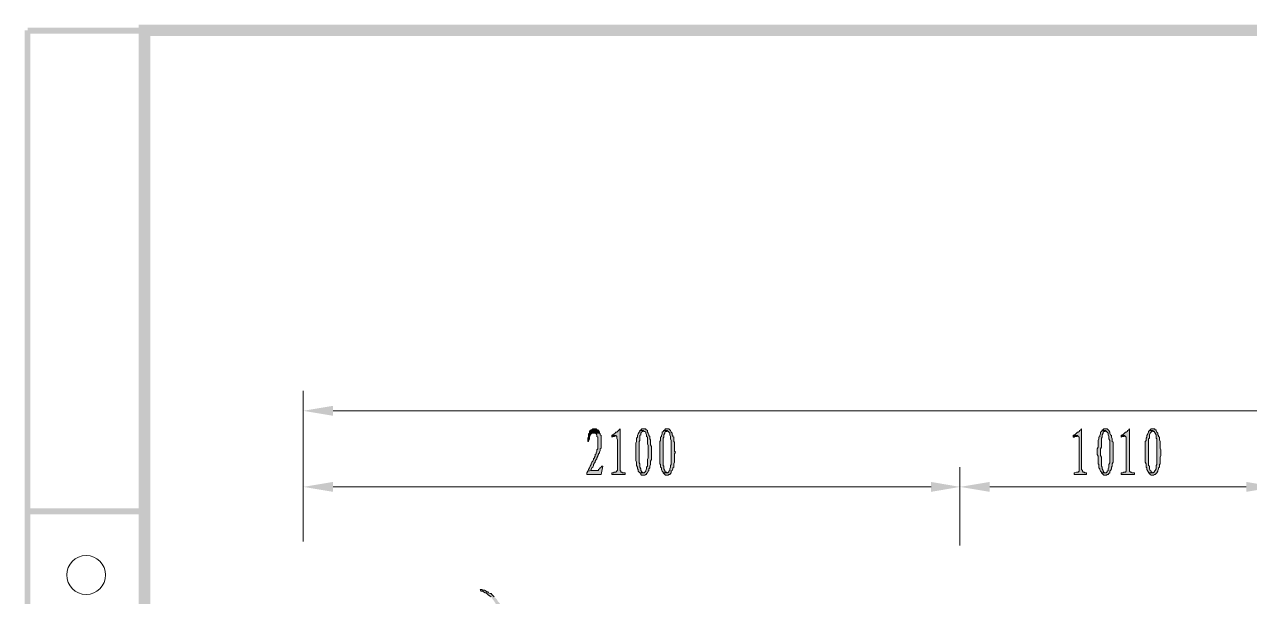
# Model space of a CAD drawing. Header units: millimetres. Extents: x 24 to 410, y 10 to 282.
# Drawn here: x 24 to 86.7, y 253 to 282.2 of the extents above; entities that cross this region are included whole.
import ezdxf

# ---------------------------------------------------------------- set-up
doc = ezdxf.new("R2010")
doc.units = ezdxf.units.MM

msp = doc.modelspace()

# ---------------------------------------------------------------- hatches: boundary and pattern name
h = msp.add_hatch(color=256)
h.dxf.hatch_style = 2
h.paths.add_polyline_path([(410.379333, 282.236333), (30.395333, 281.643667), (29.802667, 282.236333)])
h = msp.add_hatch(color=256)
h.dxf.hatch_style = 2
h.paths.add_polyline_path([(30.395333, 281.643667), (29.802667, 282.236333), (30.395333, 10.244667)])
h = msp.add_hatch(color=256)
h.dxf.hatch_style = 2
h.paths.add_polyline_path([(29.802667, 282.236333), (30.395333, 10.244667), (29.802667, 9.652)])
h = msp.add_hatch(color=256)
h.dxf.hatch_style = 2
h.paths.add_polyline_path([(409.786667, 281.643667), (410.379333, 282.236333), (30.395333, 281.643667)])
h = msp.add_hatch(color=256)
h.dxf.hatch_style = 2
h.paths.add_polyline_path([(24.257, 281.94), (23.960667, 281.94), (24.257, 55.837667)])
h = msp.add_hatch(color=256)
h.dxf.hatch_style = 2
h.paths.add_polyline_path([(23.960667, 281.94), (24.257, 55.837667), (23.960667, 55.837667)])
h = msp.add_hatch(color=256)
h.dxf.hatch_style = 2
h.paths.add_polyline_path([(30.098965, 281.770667), (30.098965, 282.067), (24.129965, 281.770667)])
h = msp.add_hatch(color=256)
h.dxf.hatch_style = 2
h.paths.add_polyline_path([(30.098965, 282.067), (24.129965, 281.770667), (24.129965, 282.067)])
h = msp.add_hatch(color=256)
h.dxf.hatch_style = 2
h.paths.add_polyline_path([(39.751035, 262.720667), (39.751035, 262.212667), (38.227035, 262.466667)])
h = msp.add_hatch(color=256)
h.dxf.hatch_style = 2
h.paths.add_polyline_path([(53.170667, 261.535333), (53.043667, 261.535333), (53.001333, 261.493), (52.959, 261.493), (52.916667, 261.450667), (52.874333, 261.408333), (52.874333, 261.323667), (52.832, 261.281333), (52.832, 261.154333), (52.789667, 261.069667), (52.789667, 260.900333), (52.832, 260.900333), (52.832, 260.942667), (52.874333, 261.027333), (52.874333, 261.154333), (52.916667, 261.196667), (52.916667, 261.239), (52.959, 261.281333), (53.001333, 261.323667), (53.043667, 261.323667), (53.086, 261.323667), (53.382333, 261.323667), (53.382333, 261.366), (53.34, 261.450667), (53.297667, 261.493), (53.255333, 261.493), (53.213, 261.535333)])
h = msp.add_hatch(color=256)
h.dxf.hatch_style = 2
h.paths.add_polyline_path([(54.440631, 261.535333), (54.398298, 261.493), (54.355965, 261.450667), (54.313631, 261.408333), (54.271298, 261.366), (54.228965, 261.366), (54.186631, 261.323667), (54.144298, 261.281333), (54.101965, 261.239), (54.059631, 261.239), (54.017298, 261.196667), (54.228965, 261.196667), (54.271298, 261.154333), (54.271298, 261.069667), (54.313631, 260.985), (54.313631, 259.418667), (54.271298, 259.418667), (54.271298, 259.376333), (54.228965, 259.334), (54.144298, 259.334), (54.101965, 259.291667), (54.017298, 259.291667), (54.017298, 259.207), (54.694631, 259.207), (54.694631, 259.291667), (54.567631, 259.291667), (54.525298, 259.334), (54.482965, 259.334), (54.482965, 259.376333), (54.440631, 259.418667)])
h = msp.add_hatch(color=256)
h.dxf.hatch_style = 2
h.paths.add_polyline_path([(55.456667, 261.450667), (55.456667, 261.408333), (55.414333, 261.366), (55.372, 261.281333), (55.329667, 261.196667), (55.329667, 261.112), (55.287333, 261.069667), (55.287333, 260.900333), (55.245, 260.815667), (55.245, 259.926667), (55.287333, 259.842), (55.287333, 259.757333), (55.287333, 259.715), (55.287333, 259.672667), (55.329667, 259.588), (55.329667, 259.503333), (55.372, 259.461), (55.372, 259.376333), (55.414333, 259.334), (55.456667, 259.291667), (55.626, 259.291667), (55.583667, 259.334), (55.541333, 259.334), (55.541333, 259.376333), (55.499, 259.418667), (55.499, 259.503333), (55.456667, 259.588), (55.456667, 259.757333), (55.414333, 259.799667), (55.414333, 260.900333), (55.456667, 260.942667), (55.456667, 261.196667), (55.499, 261.239), (55.499, 261.323667), (55.541333, 261.366), (55.583667, 261.408333), (55.626, 261.450667)])
h = msp.add_hatch(color=256)
h.dxf.hatch_style = 2
h.paths.add_polyline_path([(55.626035, 261.535333), (55.541369, 261.535333), (55.541369, 261.493), (55.499035, 261.493), (55.456702, 261.450667), (55.626035, 261.450667), (55.668369, 261.408333), (55.710702, 261.408333), (55.753035, 261.366), (55.753035, 261.323667), (55.795369, 261.239), (55.795369, 261.154333), (55.837702, 261.112), (55.837702, 260.773333), (55.880035, 260.688667), (55.880035, 260.35), (55.880035, 260.053667), (55.837702, 259.969), (55.837702, 259.630333), (55.795369, 259.588), (55.795369, 259.503333), (55.753035, 259.418667), (55.753035, 259.376333), (55.710702, 259.334), (55.668369, 259.291667), (55.456702, 259.291667), (55.499035, 259.249333), (55.499035, 259.207), (55.541369, 259.164667), (55.710702, 259.164667), (55.753035, 259.207), (55.795369, 259.207), (55.795369, 259.249333), (55.837702, 259.291667), (55.880035, 259.376333), (55.922369, 259.418667), (55.922369, 259.503333), (55.964702, 259.545667), (55.964702, 259.630333), (56.007035, 259.715), (56.007035, 259.884333), (56.049369, 259.969), (56.049369, 260.646333), (56.007035, 260.731), (56.007035, 260.985), (55.964702, 261.027333), (55.964702, 261.154333), (55.922369, 261.196667), (55.922369, 261.239), (55.880035, 261.323667), (55.837702, 261.366), (55.837702, 261.450667), (55.795369, 261.493), (55.753035, 261.493), (55.753035, 261.535333)])
h = msp.add_hatch(color=256)
h.dxf.hatch_style = 2
h.paths.add_polyline_path([(56.684369, 261.450667), (56.642035, 261.408333), (56.599702, 261.366), (56.599702, 261.281333), (56.557369, 261.196667), (56.557369, 261.154333), (56.515035, 261.112), (56.515035, 260.942667), (56.472702, 260.900333), (56.472702, 259.757333), (56.515035, 259.715), (56.515035, 259.588), (56.557369, 259.545667), (56.557369, 259.461), (56.599702, 259.376333), (56.642035, 259.334), (56.642035, 259.291667), (56.853702, 259.291667), (56.811369, 259.334), (56.769035, 259.334), (56.726702, 259.376333), (56.726702, 259.418667), (56.684369, 259.503333), (56.684369, 259.630333), (56.642035, 259.672667), (56.642035, 261.069667), (56.684369, 261.112), (56.684369, 261.239), (56.726702, 261.323667), (56.726702, 261.366), (56.769035, 261.408333), (56.811369, 261.408333), (56.853702, 261.450667)])
h = msp.add_hatch(color=256)
h.dxf.hatch_style = 2
h.paths.add_polyline_path([(56.853667, 261.535333), (56.769, 261.535333), (56.726667, 261.493), (56.684333, 261.450667), (56.853667, 261.450667), (56.896, 261.408333), (56.938333, 261.408333), (56.938333, 261.366), (56.980667, 261.323667), (56.980667, 261.239), (57.023, 261.154333), (57.023, 261.027333), (57.065333, 260.942667), (57.065333, 260.35), (57.065333, 259.715), (57.023, 259.672667), (57.023, 259.588), (56.980667, 259.503333), (56.980667, 259.418667), (56.938333, 259.376333), (56.938333, 259.334), (56.896, 259.334), (56.896, 259.291667), (56.853667, 259.291667), (56.642, 259.291667), (56.684333, 259.249333), (56.726667, 259.207), (56.769, 259.164667), (56.896, 259.164667), (56.938333, 259.207), (56.980667, 259.207), (57.023, 259.249333), (57.065333, 259.291667), (57.065333, 259.376333), (57.107667, 259.418667), (57.15, 259.503333), (57.15, 259.545667), (57.192333, 259.588), (57.192333, 259.757333), (57.234667, 259.842), (57.234667, 260.265333), (57.277, 260.35), (57.234667, 260.392333), (57.234667, 260.858), (57.192333, 260.900333), (57.192333, 261.112), (57.15, 261.154333), (57.15, 261.196667), (57.107667, 261.239), (57.107667, 261.323667), (57.065333, 261.366), (57.023, 261.450667), (56.980667, 261.493), (56.938333, 261.535333)])
h = msp.add_hatch(color=256)
h.dxf.hatch_style = 2
h.paths.add_polyline_path([(78.062667, 261.535333), (78.020333, 261.493), (77.978, 261.450667), (77.935667, 261.408333), (77.893333, 261.366), (77.851, 261.366), (77.808667, 261.323667), (77.766333, 261.281333), (77.724, 261.239), (77.681667, 261.239), (77.639333, 261.196667), (77.851, 261.196667), (77.893333, 261.154333), (77.935667, 261.112), (77.935667, 259.376333), (77.893333, 259.334), (77.808667, 259.334), (77.724, 259.291667), (77.681667, 259.291667), (77.681667, 259.207), (78.316667, 259.207), (78.316667, 259.291667), (78.232, 259.291667), (78.189667, 259.334), (78.147333, 259.334), (78.105, 259.376333), (78.105, 259.418667), (78.062667, 259.461)])
h = msp.add_hatch(color=256)
h.dxf.hatch_style = 2
h.paths.add_polyline_path([(79.121, 261.450667), (79.078667, 261.408333), (79.036333, 261.366), (79.036333, 261.281333), (78.994, 261.196667), (78.994, 261.154333), (78.951667, 261.112), (78.951667, 261.027333), (78.909333, 260.942667), (78.909333, 260.604), (78.867, 260.519333), (78.867, 260.223), (78.909333, 260.138333), (78.909333, 259.757333), (78.951667, 259.715), (78.951667, 259.545667), (78.994, 259.503333), (78.994, 259.461), (79.036333, 259.376333), (79.078667, 259.334), (79.078667, 259.291667), (79.290333, 259.291667), (79.205667, 259.334), (79.163333, 259.376333), (79.163333, 259.418667), (79.121, 259.503333), (79.121, 259.588), (79.078667, 259.630333), (79.078667, 260.096), (79.036333, 260.180667), (79.036333, 260.519333), (79.078667, 260.604), (79.078667, 261.069667), (79.121, 261.112), (79.121, 261.239), (79.163333, 261.323667), (79.163333, 261.366), (79.205667, 261.408333), (79.248, 261.408333), (79.290333, 261.450667)])
h = msp.add_hatch(color=256)
h.dxf.hatch_style = 2
h.paths.add_polyline_path([(79.290333, 261.535333), (79.205667, 261.535333), (79.163333, 261.493), (79.121, 261.493), (79.121, 261.450667), (79.290333, 261.450667), (79.332667, 261.408333), (79.375, 261.366), (79.417333, 261.323667), (79.417333, 261.239), (79.459667, 261.154333), (79.459667, 261.027333), (79.502, 260.942667), (79.502, 260.35), (79.502, 259.799667), (79.459667, 259.715), (79.459667, 259.588), (79.417333, 259.503333), (79.417333, 259.418667), (79.375, 259.376333), (79.375, 259.334), (79.332667, 259.334), (79.332667, 259.291667), (79.290333, 259.291667), (79.078667, 259.291667), (79.121, 259.249333), (79.163333, 259.207), (79.205667, 259.164667), (79.332667, 259.164667), (79.375, 259.207), (79.417333, 259.207), (79.459667, 259.249333), (79.502, 259.291667), (79.502, 259.376333), (79.544333, 259.418667), (79.586667, 259.503333), (79.586667, 259.588), (79.629, 259.630333), (79.629, 259.757333), (79.671333, 259.842), (79.671333, 260.858), (79.629, 260.900333), (79.629, 261.027333), (79.586667, 261.112), (79.586667, 261.196667), (79.544333, 261.239), (79.502, 261.323667), (79.502, 261.366), (79.459667, 261.450667), (79.417333, 261.493), (79.375, 261.535333)])
h = msp.add_hatch(color=256)
h.dxf.hatch_style = 2
h.paths.add_polyline_path([(80.518, 261.535333), (80.475667, 261.493), (80.433333, 261.450667), (80.391, 261.408333), (80.348667, 261.366), (80.306333, 261.366), (80.264, 261.323667), (80.221667, 261.281333), (80.179333, 261.239), (80.137, 261.239), (80.094667, 261.196667), (80.264, 261.196667), (80.306333, 261.154333), (80.348667, 261.112), (80.348667, 259.376333), (80.306333, 259.334), (80.221667, 259.334), (80.179333, 259.291667), (80.094667, 259.291667), (80.094667, 259.207), (80.772, 259.207), (80.772, 259.291667), (80.645, 259.291667), (80.602667, 259.334), (80.560333, 259.334), (80.518, 259.376333)])
h = msp.add_hatch(color=256)
h.dxf.hatch_style = 2
h.paths.add_polyline_path([(81.534, 261.450667), (81.491667, 261.408333), (81.491667, 261.366), (81.449333, 261.281333), (81.407, 261.196667), (81.407, 261.112), (81.364667, 261.069667), (81.364667, 260.942667), (81.322333, 260.900333), (81.322333, 259.842), (81.364667, 259.757333), (81.364667, 259.715), (81.364667, 259.588), (81.407, 259.545667), (81.407, 259.461), (81.449333, 259.376333), (81.491667, 259.334), (81.491667, 259.291667), (81.703333, 259.291667), (81.661, 259.334), (81.618667, 259.334), (81.618667, 259.376333), (81.576333, 259.418667), (81.534, 259.503333), (81.534, 259.630333), (81.491667, 259.672667), (81.491667, 261.027333), (81.534, 261.069667), (81.534, 261.239), (81.576333, 261.323667), (81.618667, 261.366), (81.618667, 261.408333), (81.661, 261.408333), (81.703333, 261.450667)])
h = msp.add_hatch(color=256)
h.dxf.hatch_style = 2
h.paths.add_polyline_path([(81.703333, 261.535333), (81.618667, 261.535333), (81.576333, 261.493), (81.534, 261.450667), (81.703333, 261.450667), (81.745667, 261.408333), (81.788, 261.408333), (81.788, 261.366), (81.830333, 261.323667), (81.872667, 261.239), (81.872667, 261.069667), (81.915, 261.027333), (81.915, 260.35), (81.915, 259.715), (81.872667, 259.672667), (81.872667, 259.503333), (81.830333, 259.418667), (81.788, 259.376333), (81.788, 259.334), (81.745667, 259.334), (81.745667, 259.291667), (81.703333, 259.291667), (81.491667, 259.291667), (81.534, 259.249333), (81.576333, 259.207), (81.618667, 259.164667), (81.745667, 259.164667), (81.788, 259.207), (81.830333, 259.207), (81.872667, 259.249333), (81.915, 259.291667), (81.957333, 259.376333), (81.957333, 259.418667), (81.999667, 259.503333), (81.999667, 259.545667), (82.042, 259.588), (82.042, 259.715), (82.084333, 259.757333), (82.084333, 260.096), (82.126667, 260.180667), (82.126667, 260.477), (82.084333, 260.561667), (82.084333, 260.900333), (82.042, 260.985), (82.042, 261.112), (81.999667, 261.154333), (81.999667, 261.196667), (81.957333, 261.239), (81.957333, 261.323667), (81.915, 261.366), (81.872667, 261.450667), (81.872667, 261.493), (81.830333, 261.493), (81.788, 261.535333)])
h = msp.add_hatch(color=256)
h.dxf.hatch_style = 2
h.paths.add_polyline_path([(53.382298, 261.323667), (53.085965, 261.323667), (53.128298, 261.323667), (53.170631, 261.323667), (53.212965, 261.281333), (53.255298, 261.239), (53.255298, 261.154333), (53.297631, 261.112), (53.297631, 260.519333), (53.255298, 260.477), (53.255298, 260.392333), (53.212965, 260.307667), (53.212965, 260.265333), (53.170631, 260.223), (53.170631, 260.138333), (53.128298, 260.096), (53.128298, 260.053667), (53.085965, 260.011333), (53.085965, 259.969), (53.043631, 259.884333), (53.001298, 259.842), (52.958965, 259.757333), (52.958965, 259.715), (52.916631, 259.630333), (52.874298, 259.545667), (52.831965, 259.461), (52.789631, 259.376333), (52.958965, 259.418667), (52.958965, 259.461), (53.001298, 259.545667), (53.043631, 259.588), (53.085965, 259.672667), (53.085965, 259.715), (53.128298, 259.799667), (53.170631, 259.842), (53.170631, 259.884333), (53.212965, 259.969), (53.255298, 260.011333), (53.255298, 260.053667), (53.297631, 260.138333), (53.297631, 260.180667), (53.339965, 260.223), (53.339965, 260.265333), (53.382298, 260.307667), (53.382298, 260.35), (53.424631, 260.434667), (53.424631, 260.519333), (53.466965, 260.561667), (53.466965, 261.196667), (53.424631, 261.239), (53.424631, 261.281333)])
h = msp.add_hatch(color=256)
h.dxf.hatch_style = 2
h.paths.add_polyline_path([(54.017333, 261.196667), (54.017333, 261.112), (54.059667, 261.154333), (54.144333, 261.154333), (54.229, 261.196667)])
h = msp.add_hatch(color=256)
h.dxf.hatch_style = 2
h.paths.add_polyline_path([(77.639333, 261.196667), (77.639333, 261.112), (77.681667, 261.112), (77.724, 261.154333), (77.808667, 261.154333), (77.851, 261.196667)])
h = msp.add_hatch(color=256)
h.dxf.hatch_style = 2
h.paths.add_polyline_path([(80.094667, 261.196667), (80.094667, 261.112), (80.137, 261.154333), (80.221667, 261.154333), (80.264, 261.196667)])
h = msp.add_hatch(color=256)
h.dxf.hatch_style = 2
h.paths.add_polyline_path([(53.551667, 259.630333), (53.509333, 259.630333), (53.467, 259.588), (53.424667, 259.545667), (53.382333, 259.503333), (53.34, 259.461), (53.34, 259.418667), (52.959, 259.418667), (52.789667, 259.376333), (52.747333, 259.291667), (52.747333, 259.207), (53.467, 259.207)])
h = msp.add_hatch(color=256)
h.dxf.hatch_style = 2
h.paths.add_polyline_path([(39.751035, 258.826), (39.751035, 258.318), (38.227035, 258.572)])
h = msp.add_hatch(color=256)
h.dxf.hatch_style = 2
h.paths.add_polyline_path([(70.358, 258.826), (70.358, 258.318), (71.839667, 258.572)])
h = msp.add_hatch(color=256)
h.dxf.hatch_style = 2
h.paths.add_polyline_path([(73.363667, 258.826), (73.363667, 258.318), (71.839667, 258.572)])
h = msp.add_hatch(color=256)
h.dxf.hatch_style = 2
h.paths.add_polyline_path([(86.487, 258.826), (86.487, 258.318), (88.011, 258.572)])
h = msp.add_hatch(color=256)
h.dxf.hatch_style = 2
h.paths.add_polyline_path([(24.13, 257.471333), (24.13, 257.175), (30.099, 257.471333)])
h = msp.add_hatch(color=256)
h.dxf.hatch_style = 2
h.paths.add_polyline_path([(24.13, 257.175), (30.099, 257.471333), (30.099, 257.175)])
h = msp.add_hatch(color=256)
h.dxf.hatch_style = 2
h.paths.add_polyline_path([(47.286333, 253.322667), (47.328667, 253.238), (47.413333, 253.238), (47.455667, 253.195667), (47.540333, 253.153333), (47.582667, 253.153333), (47.625, 253.111), (47.667333, 253.068667), (47.709667, 253.026333), (47.794333, 252.984), (47.836667, 252.941667), (47.879, 252.899333), (47.921333, 252.814667), (47.963667, 252.772333), (48.006, 252.73), (48.006, 252.687667), (48.048333, 252.645333), (48.090667, 252.560667), (48.133, 252.518333), (48.175333, 252.433667), (48.217667, 252.391333), (48.26, 252.306667), (48.302333, 252.222), (48.344667, 252.137333), (48.387, 252.052667), (48.429333, 252.010333), (48.429333, 251.925667), (48.471667, 251.841), (48.514, 251.798667), (48.514, 251.714), (48.556333, 251.671667), (48.556333, 251.629333), (48.598667, 251.544667), (48.598667, 251.417667), (48.641, 251.333), (48.641, 250.952), (48.598667, 250.909667), (48.598667, 250.867333), (48.641, 250.782667), (48.641, 250.825), (48.683333, 250.867333), (48.683333, 250.994333), (48.725667, 251.036667), (48.725667, 251.629333), (48.683333, 251.671667), (48.683333, 251.798667), (48.641, 251.883333), (48.641, 251.925667), (48.598667, 252.010333), (48.556333, 252.052667), (48.556333, 252.137333), (48.514, 252.179667), (48.471667, 252.264333), (48.429333, 252.349), (48.429333, 252.391333), (48.387, 252.433667), (48.344667, 252.518333), (48.302333, 252.560667), (48.26, 252.645333), (48.217667, 252.687667), (48.175333, 252.73), (48.133, 252.814667), (48.090667, 252.857), (48.048333, 252.899333), (48.006, 252.941667), (47.963667, 252.984), (47.921333, 253.026333), (47.879, 253.068667), (47.836667, 253.111), (47.794333, 253.111), (47.709667, 253.153333), (47.667333, 253.195667), (47.625, 253.195667), (47.582667, 253.238), (47.498, 253.280333), (47.413333, 253.280333), (47.371, 253.322667)])

# ---------------------------------------------------------------- linework, layer by layer
at = {"lineweight": 0}
for points in [[(38.227, 259.461), (38.227, 263.482667)], [(394.377333, 262.466667), (39.751, 262.466667)], [(38.227, 255.778), (38.227, 259.588)], [(71.839667, 255.566333), (71.839667, 259.588)], [(71.839667, 255.566333), (71.839667, 259.588)], [(70.358, 258.572), (39.751, 258.572)], [(73.363667, 258.572), (86.487, 258.572)], [(48.006, 252.941667), (47.963667, 252.984), (47.921333, 253.026333), (47.879, 253.068667), (47.836667, 253.111), (47.794333, 253.111), (47.709667, 253.153333), (47.667333, 253.195667), (47.625, 253.195667), (47.582667, 253.238), (47.498, 253.280333), (47.413333, 253.280333), (47.371, 253.322667), (47.286333, 253.322667), (47.328667, 253.238), (47.413333, 253.238), (47.455667, 253.195667), (47.540333, 253.153333), (47.582667, 253.153333), (47.625, 253.111), (47.667333, 253.068667), (47.709667, 253.026333), (47.794333, 252.984), (47.836667, 252.941667)]]:
    msp.add_lwpolyline(points, dxfattribs=at)
for points in [[(53.170667, 261.535333), (53.043667, 261.535333), (53.001333, 261.493), (52.959, 261.493), (52.916667, 261.450667), (52.874333, 261.408333), (52.874333, 261.323667), (52.832, 261.281333), (52.832, 261.154333), (52.789667, 261.069667), (52.789667, 260.900333), (52.832, 260.900333), (52.832, 260.942667), (52.874333, 261.027333), (52.874333, 261.154333), (52.916667, 261.196667), (52.916667, 261.239), (52.959, 261.281333), (53.001333, 261.323667), (53.043667, 261.323667), (53.086, 261.323667), (53.382333, 261.323667), (53.382333, 261.366), (53.34, 261.450667), (53.297667, 261.493), (53.255333, 261.493), (53.213, 261.535333)], [(54.440631, 261.535333), (54.398298, 261.493), (54.355965, 261.450667), (54.313631, 261.408333), (54.271298, 261.366), (54.228965, 261.366), (54.186631, 261.323667), (54.144298, 261.281333), (54.101965, 261.239), (54.059631, 261.239), (54.017298, 261.196667), (54.228965, 261.196667), (54.271298, 261.154333), (54.271298, 261.069667), (54.313631, 260.985), (54.313631, 259.418667), (54.271298, 259.418667), (54.271298, 259.376333), (54.228965, 259.334), (54.144298, 259.334), (54.101965, 259.291667), (54.017298, 259.291667), (54.017298, 259.207), (54.694631, 259.207), (54.694631, 259.291667), (54.567631, 259.291667), (54.525298, 259.334), (54.482965, 259.334), (54.482965, 259.376333), (54.440631, 259.418667)], [(55.456667, 261.450667), (55.456667, 261.408333), (55.414333, 261.366), (55.372, 261.281333), (55.329667, 261.196667), (55.329667, 261.112), (55.287333, 261.069667), (55.287333, 260.900333), (55.245, 260.815667), (55.245, 259.926667), (55.287333, 259.842), (55.287333, 259.757333), (55.287333, 259.715), (55.287333, 259.672667), (55.329667, 259.588), (55.329667, 259.503333), (55.372, 259.461), (55.372, 259.376333), (55.414333, 259.334), (55.456667, 259.291667), (55.626, 259.291667), (55.583667, 259.334), (55.541333, 259.334), (55.541333, 259.376333), (55.499, 259.418667), (55.499, 259.503333), (55.456667, 259.588), (55.456667, 259.757333), (55.414333, 259.799667), (55.414333, 260.900333), (55.456667, 260.942667), (55.456667, 261.196667), (55.499, 261.239), (55.499, 261.323667), (55.541333, 261.366), (55.583667, 261.408333), (55.626, 261.450667)], [(55.626035, 261.535333), (55.541369, 261.535333), (55.541369, 261.493), (55.499035, 261.493), (55.456702, 261.450667), (55.626035, 261.450667), (55.668369, 261.408333), (55.710702, 261.408333), (55.753035, 261.366), (55.753035, 261.323667), (55.795369, 261.239), (55.795369, 261.154333), (55.837702, 261.112), (55.837702, 260.773333), (55.880035, 260.688667), (55.880035, 260.35), (55.880035, 260.053667), (55.837702, 259.969), (55.837702, 259.630333), (55.795369, 259.588), (55.795369, 259.503333), (55.753035, 259.418667), (55.753035, 259.376333), (55.710702, 259.334), (55.668369, 259.291667), (55.456702, 259.291667), (55.499035, 259.249333), (55.499035, 259.207), (55.541369, 259.164667), (55.710702, 259.164667), (55.753035, 259.207), (55.795369, 259.207), (55.795369, 259.249333), (55.837702, 259.291667), (55.880035, 259.376333), (55.922369, 259.418667), (55.922369, 259.503333), (55.964702, 259.545667), (55.964702, 259.630333), (56.007035, 259.715), (56.007035, 259.884333), (56.049369, 259.969), (56.049369, 260.646333), (56.007035, 260.731), (56.007035, 260.985), (55.964702, 261.027333), (55.964702, 261.154333), (55.922369, 261.196667), (55.922369, 261.239), (55.880035, 261.323667), (55.837702, 261.366), (55.837702, 261.450667), (55.795369, 261.493), (55.753035, 261.493), (55.753035, 261.535333)], [(56.684369, 261.450667), (56.642035, 261.408333), (56.599702, 261.366), (56.599702, 261.281333), (56.557369, 261.196667), (56.557369, 261.154333), (56.515035, 261.112), (56.515035, 260.942667), (56.472702, 260.900333), (56.472702, 259.757333), (56.515035, 259.715), (56.515035, 259.588), (56.557369, 259.545667), (56.557369, 259.461), (56.599702, 259.376333), (56.642035, 259.334), (56.642035, 259.291667), (56.853702, 259.291667), (56.811369, 259.334), (56.769035, 259.334), (56.726702, 259.376333), (56.726702, 259.418667), (56.684369, 259.503333), (56.684369, 259.630333), (56.642035, 259.672667), (56.642035, 261.069667), (56.684369, 261.112), (56.684369, 261.239), (56.726702, 261.323667), (56.726702, 261.366), (56.769035, 261.408333), (56.811369, 261.408333), (56.853702, 261.450667)], [(56.853667, 261.535333), (56.769, 261.535333), (56.726667, 261.493), (56.684333, 261.450667), (56.853667, 261.450667), (56.896, 261.408333), (56.938333, 261.408333), (56.938333, 261.366), (56.980667, 261.323667), (56.980667, 261.239), (57.023, 261.154333), (57.023, 261.027333), (57.065333, 260.942667), (57.065333, 260.35), (57.065333, 259.715), (57.023, 259.672667), (57.023, 259.588), (56.980667, 259.503333), (56.980667, 259.418667), (56.938333, 259.376333), (56.938333, 259.334), (56.896, 259.334), (56.896, 259.291667), (56.853667, 259.291667), (56.642, 259.291667), (56.684333, 259.249333), (56.726667, 259.207), (56.769, 259.164667), (56.896, 259.164667), (56.938333, 259.207), (56.980667, 259.207), (57.023, 259.249333), (57.065333, 259.291667), (57.065333, 259.376333), (57.107667, 259.418667), (57.15, 259.503333), (57.15, 259.545667), (57.192333, 259.588), (57.192333, 259.757333), (57.234667, 259.842), (57.234667, 260.265333), (57.277, 260.35), (57.234667, 260.392333), (57.234667, 260.858), (57.192333, 260.900333), (57.192333, 261.112), (57.15, 261.154333), (57.15, 261.196667), (57.107667, 261.239), (57.107667, 261.323667), (57.065333, 261.366), (57.023, 261.450667), (56.980667, 261.493), (56.938333, 261.535333)], [(78.062667, 261.535333), (78.020333, 261.493), (77.978, 261.450667), (77.935667, 261.408333), (77.893333, 261.366), (77.851, 261.366), (77.808667, 261.323667), (77.766333, 261.281333), (77.724, 261.239), (77.681667, 261.239), (77.639333, 261.196667), (77.851, 261.196667), (77.893333, 261.154333), (77.935667, 261.112), (77.935667, 259.376333), (77.893333, 259.334), (77.808667, 259.334), (77.724, 259.291667), (77.681667, 259.291667), (77.681667, 259.207), (78.316667, 259.207), (78.316667, 259.291667), (78.232, 259.291667), (78.189667, 259.334), (78.147333, 259.334), (78.105, 259.376333), (78.105, 259.418667), (78.062667, 259.461)], [(79.121, 261.450667), (79.078667, 261.408333), (79.036333, 261.366), (79.036333, 261.281333), (78.994, 261.196667), (78.994, 261.154333), (78.951667, 261.112), (78.951667, 261.027333), (78.909333, 260.942667), (78.909333, 260.604), (78.867, 260.519333), (78.867, 260.223), (78.909333, 260.138333), (78.909333, 259.757333), (78.951667, 259.715), (78.951667, 259.545667), (78.994, 259.503333), (78.994, 259.461), (79.036333, 259.376333), (79.078667, 259.334), (79.078667, 259.291667), (79.290333, 259.291667), (79.205667, 259.334), (79.163333, 259.376333), (79.163333, 259.418667), (79.121, 259.503333), (79.121, 259.588), (79.078667, 259.630333), (79.078667, 260.096), (79.036333, 260.180667), (79.036333, 260.519333), (79.078667, 260.604), (79.078667, 261.069667), (79.121, 261.112), (79.121, 261.239), (79.163333, 261.323667), (79.163333, 261.366), (79.205667, 261.408333), (79.248, 261.408333), (79.290333, 261.450667)], [(79.290333, 261.535333), (79.205667, 261.535333), (79.163333, 261.493), (79.121, 261.493), (79.121, 261.450667), (79.290333, 261.450667), (79.332667, 261.408333), (79.375, 261.366), (79.417333, 261.323667), (79.417333, 261.239), (79.459667, 261.154333), (79.459667, 261.027333), (79.502, 260.942667), (79.502, 260.35), (79.502, 259.799667), (79.459667, 259.715), (79.459667, 259.588), (79.417333, 259.503333), (79.417333, 259.418667), (79.375, 259.376333), (79.375, 259.334), (79.332667, 259.334), (79.332667, 259.291667), (79.290333, 259.291667), (79.078667, 259.291667), (79.121, 259.249333), (79.163333, 259.207), (79.205667, 259.164667), (79.332667, 259.164667), (79.375, 259.207), (79.417333, 259.207), (79.459667, 259.249333), (79.502, 259.291667), (79.502, 259.376333), (79.544333, 259.418667), (79.586667, 259.503333), (79.586667, 259.588), (79.629, 259.630333), (79.629, 259.757333), (79.671333, 259.842), (79.671333, 260.858), (79.629, 260.900333), (79.629, 261.027333), (79.586667, 261.112), (79.586667, 261.196667), (79.544333, 261.239), (79.502, 261.323667), (79.502, 261.366), (79.459667, 261.450667), (79.417333, 261.493), (79.375, 261.535333)], [(80.518, 261.535333), (80.475667, 261.493), (80.433333, 261.450667), (80.391, 261.408333), (80.348667, 261.366), (80.306333, 261.366), (80.264, 261.323667), (80.221667, 261.281333), (80.179333, 261.239), (80.137, 261.239), (80.094667, 261.196667), (80.264, 261.196667), (80.306333, 261.154333), (80.348667, 261.112), (80.348667, 259.376333), (80.306333, 259.334), (80.221667, 259.334), (80.179333, 259.291667), (80.094667, 259.291667), (80.094667, 259.207), (80.772, 259.207), (80.772, 259.291667), (80.645, 259.291667), (80.602667, 259.334), (80.560333, 259.334), (80.518, 259.376333)], [(81.534, 261.450667), (81.491667, 261.408333), (81.491667, 261.366), (81.449333, 261.281333), (81.407, 261.196667), (81.407, 261.112), (81.364667, 261.069667), (81.364667, 260.942667), (81.322333, 260.900333), (81.322333, 259.842), (81.364667, 259.757333), (81.364667, 259.715), (81.364667, 259.588), (81.407, 259.545667), (81.407, 259.461), (81.449333, 259.376333), (81.491667, 259.334), (81.491667, 259.291667), (81.703333, 259.291667), (81.661, 259.334), (81.618667, 259.334), (81.618667, 259.376333), (81.576333, 259.418667), (81.534, 259.503333), (81.534, 259.630333), (81.491667, 259.672667), (81.491667, 261.027333), (81.534, 261.069667), (81.534, 261.239), (81.576333, 261.323667), (81.618667, 261.366), (81.618667, 261.408333), (81.661, 261.408333), (81.703333, 261.450667)], [(81.703333, 261.535333), (81.618667, 261.535333), (81.576333, 261.493), (81.534, 261.450667), (81.703333, 261.450667), (81.745667, 261.408333), (81.788, 261.408333), (81.788, 261.366), (81.830333, 261.323667), (81.872667, 261.239), (81.872667, 261.069667), (81.915, 261.027333), (81.915, 260.35), (81.915, 259.715), (81.872667, 259.672667), (81.872667, 259.503333), (81.830333, 259.418667), (81.788, 259.376333), (81.788, 259.334), (81.745667, 259.334), (81.745667, 259.291667), (81.703333, 259.291667), (81.491667, 259.291667), (81.534, 259.249333), (81.576333, 259.207), (81.618667, 259.164667), (81.745667, 259.164667), (81.788, 259.207), (81.830333, 259.207), (81.872667, 259.249333), (81.915, 259.291667), (81.957333, 259.376333), (81.957333, 259.418667), (81.999667, 259.503333), (81.999667, 259.545667), (82.042, 259.588), (82.042, 259.715), (82.084333, 259.757333), (82.084333, 260.096), (82.126667, 260.180667), (82.126667, 260.477), (82.084333, 260.561667), (82.084333, 260.900333), (82.042, 260.985), (82.042, 261.112), (81.999667, 261.154333), (81.999667, 261.196667), (81.957333, 261.239), (81.957333, 261.323667), (81.915, 261.366), (81.872667, 261.450667), (81.872667, 261.493), (81.830333, 261.493), (81.788, 261.535333)], [(53.382298, 261.323667), (53.085965, 261.323667), (53.128298, 261.323667), (53.170631, 261.323667), (53.212965, 261.281333), (53.255298, 261.239), (53.255298, 261.154333), (53.297631, 261.112), (53.297631, 260.519333), (53.255298, 260.477), (53.255298, 260.392333), (53.212965, 260.307667), (53.212965, 260.265333), (53.170631, 260.223), (53.170631, 260.138333), (53.128298, 260.096), (53.128298, 260.053667), (53.085965, 260.011333), (53.085965, 259.969), (53.043631, 259.884333), (53.001298, 259.842), (52.958965, 259.757333), (52.958965, 259.715), (52.916631, 259.630333), (52.874298, 259.545667), (52.831965, 259.461), (52.789631, 259.376333), (52.958965, 259.418667), (52.958965, 259.461), (53.001298, 259.545667), (53.043631, 259.588), (53.085965, 259.672667), (53.085965, 259.715), (53.128298, 259.799667), (53.170631, 259.842), (53.170631, 259.884333), (53.212965, 259.969), (53.255298, 260.011333), (53.255298, 260.053667), (53.297631, 260.138333), (53.297631, 260.180667), (53.339965, 260.223), (53.339965, 260.265333), (53.382298, 260.307667), (53.382298, 260.35), (53.424631, 260.434667), (53.424631, 260.519333), (53.466965, 260.561667), (53.466965, 261.196667), (53.424631, 261.239), (53.424631, 261.281333)], [(54.017333, 261.196667), (54.017333, 261.112), (54.059667, 261.154333), (54.144333, 261.154333), (54.229, 261.196667)], [(77.639333, 261.196667), (77.639333, 261.112), (77.681667, 261.112), (77.724, 261.154333), (77.808667, 261.154333), (77.851, 261.196667)], [(80.094667, 261.196667), (80.094667, 261.112), (80.137, 261.154333), (80.221667, 261.154333), (80.264, 261.196667)], [(53.551667, 259.630333), (53.509333, 259.630333), (53.467, 259.588), (53.424667, 259.545667), (53.382333, 259.503333), (53.34, 259.461), (53.34, 259.418667), (52.959, 259.418667), (52.789667, 259.376333), (52.747333, 259.291667), (52.747333, 259.207), (53.467, 259.207)]]:
    msp.add_lwpolyline(points, close=True, dxfattribs=at)
msp.add_circle((27.114535, 254.0635), 0.994833, dxfattribs=at)

doc.saveas('drawing.dxf')
